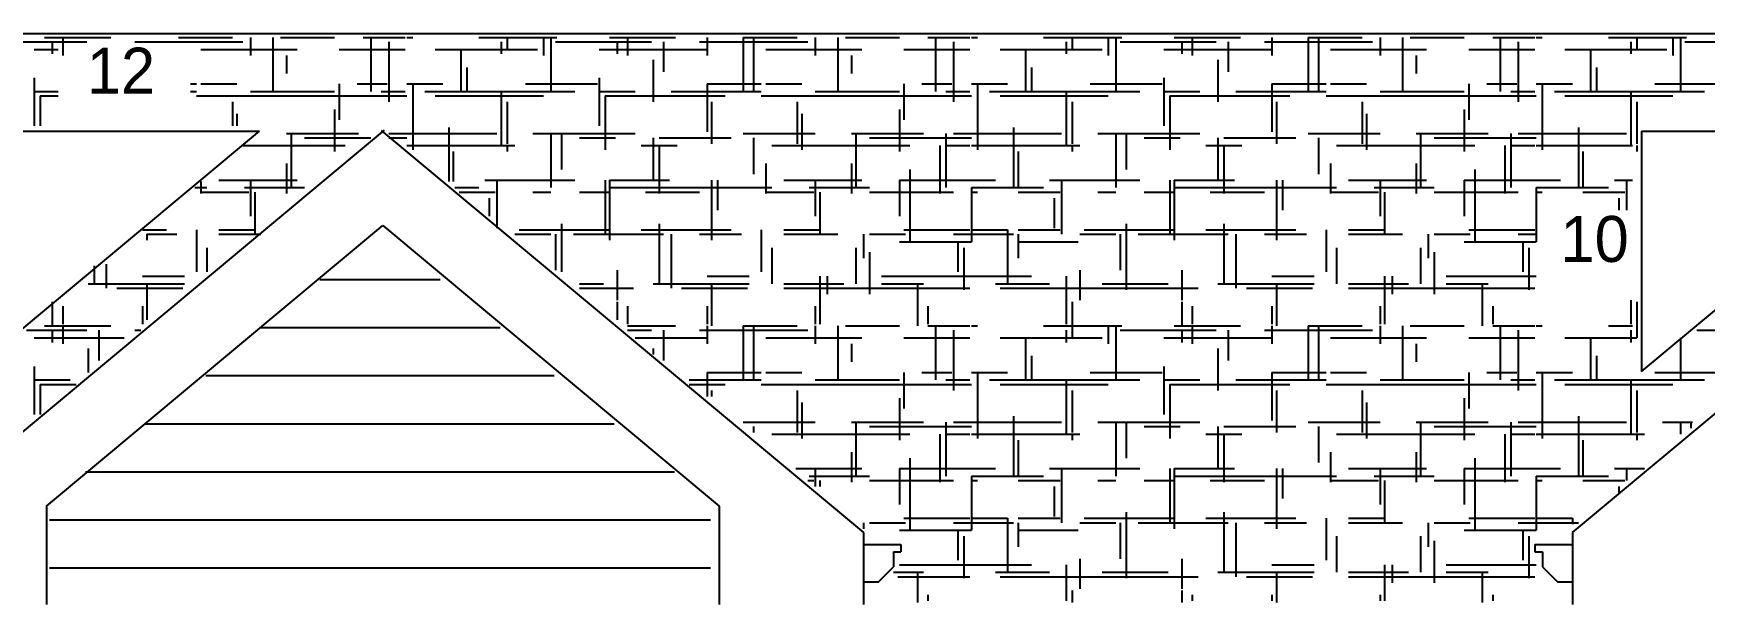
# Model space of a CAD drawing. Extents: x -68 to 403, y -1 to 301.
# Drawn here: x 140.3 to 279.4, y 247.4 to 294.6 of the extents above; entities that cross this region are included whole.
import ezdxf

# ---------------------------------------------------------------- set-up
doc = ezdxf.new("R2010")
doc.units = 0
for name, color, linetype in [('LAYER_12', 12, 'CONTINUOUS'), ('LAYER_15', 15, 'CONTINUOUS'), ('LAYER_2', 2, 'CONTINUOUS'), ('LAYER_4', 4, 'CONTINUOUS')]:
    doc.layers.add(name, color=color, linetype=linetype)

msp = doc.modelspace()

# ---------------------------------------------------------------- linework, layer by layer
at = {"layer": 'LAYER_15'}
for p, q in [((136.74, 293.93), (144.74, 293.93)), ((141.24, 294.3), (146.74, 294.3)), ((141.87, 293.93), (141.87, 292.93)), ((142.74, 294.3), (142.74, 292.8)), ((148.74, 293.93), (157.74, 293.93)), ((152.37, 294.3), (156.87, 294.3)), ((158.37, 294.3), (158.37, 292.8)), ((160.24, 294.3), (160.24, 289.8)), ((160.87, 294.3), (165.37, 294.3)), ((167.74, 294.3), (171.24, 294.3)), ((168.37, 294.3), (168.37, 289.8)), ((169.87, 293.93), (169.87, 288.93)), ((171.37, 294.3), (171.87, 294.3)), ((177.37, 294.3), (183.87, 294.3)), ((179.24, 293.93), (179.24, 292.93)), ((179.74, 294.3), (179.74, 293.3)), ((182.74, 294.3), (182.74, 292.8)), ((183.37, 294.3), (183.37, 289.8)), ((183.74, 293.93), (191.74, 293.93)), ((188.24, 294.3), (193.74, 294.3)), ((188.87, 293.93), (188.87, 292.93)), ((189.74, 294.3), (189.74, 292.8)), ((192.74, 293.93), (192.74, 291.43)), ((195.74, 293.93), (204.74, 293.93)), ((196.37, 294.3), (196.37, 292.8)), ((199.37, 294.3), (203.87, 294.3)), ((199.37, 294.3), (199.37, 289.8)), ((200.24, 294.3), (200.24, 289.8)), ((205.37, 294.3), (205.37, 292.8)), ((207.24, 294.3), (207.24, 289.8)), ((207.87, 294.3), (212.37, 294.3)), ((214.74, 294.3), (218.24, 294.3)), ((215.37, 294.3), (215.37, 289.8)), ((216.87, 293.93), (216.87, 288.93)), ((218.37, 294.3), (218.87, 294.3)), ((224.37, 294.3), (230.87, 294.3)), ((226.24, 293.93), (226.24, 292.93)), ((226.74, 294.3), (226.74, 293.3)), ((229.74, 294.3), (229.74, 292.8)), ((230.37, 294.3), (230.37, 289.8)), ((230.74, 293.93), (238.74, 293.93)), ((235.24, 294.3), (240.74, 294.3)), ((235.87, 293.93), (235.87, 292.93)), ((236.74, 294.3), (236.74, 292.8)), ((239.74, 293.93), (239.74, 291.43)), ((242.74, 293.93), (251.74, 293.93)), ((243.37, 294.3), (243.37, 292.8)), ((246.37, 294.3), (250.87, 294.3)), ((246.37, 294.3), (246.37, 289.8)), ((247.24, 294.3), (247.24, 289.8)), ((252.37, 294.3), (252.37, 292.8)), ((254.24, 294.3), (254.24, 289.8)), ((254.87, 294.3), (259.37, 294.3)), ((261.74, 294.3), (265.24, 294.3)), ((262.37, 294.3), (262.37, 289.8)), ((263.87, 293.93), (263.87, 288.93)), ((265.37, 294.3), (265.87, 294.3)), ((271.37, 294.3), (277.87, 294.3)), ((273.24, 293.93), (273.24, 292.93)), ((273.74, 294.3), (273.74, 293.3)), ((276.74, 294.3), (276.74, 292.8)), ((277.37, 294.3), (277.37, 289.8)), ((277.74, 293.93), (285.74, 293.93)), ((140.37, 293.3), (142.37, 293.3)), ((154.24, 293.3), (162.24, 293.3)), ((161.37, 292.8), (161.37, 291.3)), ((165.74, 293.3), (171.24, 293.3)), ((173.74, 293.3), (182.24, 293.3)), ((175.87, 293.3), (175.87, 289.8)), ((187.37, 293.3), (196.37, 293.3)), ((191.87, 292.43), (191.87, 288.93)), ((201.24, 293.3), (209.24, 293.3)), ((208.37, 292.8), (208.37, 291.3)), ((212.74, 293.3), (218.24, 293.3)), ((220.74, 293.3), (229.24, 293.3)), ((222.87, 293.3), (222.87, 289.8)), ((234.37, 293.3), (243.37, 293.3)), ((238.87, 292.43), (238.87, 288.93)), ((248.24, 293.3), (256.24, 293.3)), ((255.37, 292.8), (255.37, 291.3)), ((259.74, 293.3), (265.24, 293.3)), ((267.74, 293.3), (276.24, 293.3)), ((269.87, 293.3), (269.87, 289.8)), ((140.37, 290.93), (140.37, 286.93)), ((176.37, 291.8), (176.37, 289.8)), ((187.37, 290.93), (187.37, 286.93)), ((223.37, 291.8), (223.37, 289.8)), ((234.37, 290.93), (234.37, 286.93)), ((270.37, 291.8), (270.37, 289.8)), ((140.37, 289.8), (142.37, 289.8)), ((140.87, 289.43), (142.37, 289.43)), ((140.87, 289.43), (140.87, 286.93)), ((153.37, 290.43), (153.87, 290.43)), ((153.37, 289.8), (153.87, 289.8)), ((153.87, 289.43), (171.37, 289.43)), ((154.24, 290.43), (157.24, 290.43)), ((158.37, 289.8), (165.37, 289.8)), ((165.74, 290.43), (165.74, 287.43)), ((167.24, 290.43), (169.74, 290.43)), ((169.24, 289.8), (171.24, 289.8)), ((171.37, 290.43), (174.37, 290.43)), ((171.87, 290.43), (171.87, 284.93)), ((172.87, 289.8), (185.37, 289.8)), ((173.74, 289.43), (182.74, 289.43)), ((179.24, 289.8), (179.24, 285.3)), ((181.24, 290.43), (187.24, 290.43)), ((187.37, 289.8), (190.37, 289.8)), ((187.87, 289.43), (197.87, 289.43)), ((187.87, 289.43), (187.87, 284.93)), ((193.37, 289.8), (200.87, 289.8)), ((196.37, 290.43), (200.87, 290.43)), ((196.37, 290.43), (196.37, 286.43)), ((200.87, 289.43), (218.37, 289.43)), ((201.24, 290.43), (204.24, 290.43)), ((205.37, 289.8), (212.37, 289.8)), ((212.74, 290.43), (212.74, 287.43)), ((214.24, 290.43), (216.74, 290.43)), ((216.24, 289.8), (218.24, 289.8)), ((218.37, 290.43), (221.37, 290.43)), ((218.87, 290.43), (218.87, 284.93)), ((219.87, 289.8), (232.37, 289.8)), ((220.74, 289.43), (229.74, 289.43)), ((226.24, 289.8), (226.24, 285.3)), ((228.24, 290.43), (234.24, 290.43)), ((234.37, 289.8), (237.37, 289.8)), ((234.87, 289.43), (244.87, 289.43)), ((234.87, 289.43), (234.87, 284.93)), ((240.37, 289.8), (247.87, 289.8)), ((243.37, 290.43), (247.87, 290.43)), ((243.37, 290.43), (243.37, 286.43)), ((247.87, 289.43), (265.37, 289.43)), ((248.24, 290.43), (251.24, 290.43)), ((252.37, 289.8), (259.37, 289.8)), ((259.74, 290.43), (259.74, 287.43)), ((261.24, 290.43), (263.74, 290.43)), ((263.24, 289.8), (265.24, 289.8)), ((265.37, 290.43), (268.37, 290.43)), ((265.87, 290.43), (265.87, 284.93)), ((266.87, 289.8), (279.37, 289.8)), ((267.74, 289.43), (276.74, 289.43)), ((273.24, 289.8), (273.24, 285.3)), ((275.24, 290.43), (281.24, 290.43)), ((156.87, 288.93), (156.87, 286.93)), ((157.24, 287.93), (157.24, 286.93)), ((165.37, 288.3), (165.37, 284.8)), ((179.74, 288.93), (179.74, 285.43)), ((196.74, 288.93), (196.74, 285.43)), ((203.87, 288.93), (203.87, 285.43)), ((204.24, 287.93), (204.24, 284.93)), ((212.37, 288.3), (212.37, 284.8)), ((226.74, 288.93), (226.74, 285.43)), ((243.74, 288.93), (243.74, 285.43)), ((250.87, 288.93), (250.87, 285.43)), ((251.24, 287.93), (251.24, 284.93)), ((259.37, 288.3), (259.37, 284.8)), ((273.74, 288.93), (273.74, 285.43)), ((174.87, 286.8), (174.87, 282.3)), ((221.87, 286.8), (221.87, 281.8)), ((268.87, 286.8), (268.87, 281.8)), ((157.74, 285.3), (166.24, 285.3)), ((161.37, 286.3), (167.37, 286.3)), ((161.74, 286.3), (161.74, 281.8)), ((162.87, 285.93), (168.37, 285.93)), ((169.87, 286.3), (171.37, 286.3)), ((169.87, 285.93), (171.37, 285.93)), ((171.37, 286.3), (178.87, 286.3)), ((171.37, 285.3), (180.37, 285.3)), ((179.74, 285.3), (179.74, 284.8)), ((181.87, 286.3), (190.37, 286.3)), ((183.37, 286.3), (183.37, 281.8)), ((184.24, 286.3), (184.24, 283.3)), ((185.74, 285.93), (188.74, 285.93)), ((190.87, 285.3), (193.87, 285.3)), ((191.87, 285.93), (191.87, 282.43)), ((192.37, 285.93), (198.37, 285.93)), ((192.37, 285.3), (192.37, 281.3)), ((199.37, 286.3), (205.37, 286.3)), ((200.24, 285.93), (200.24, 282.93)), ((201.74, 285.3), (213.24, 285.3)), ((208.37, 286.3), (214.37, 286.3)), ((208.74, 286.3), (208.74, 281.8)), ((209.87, 285.93), (218.37, 285.93)), ((215.74, 285.3), (215.74, 281.3)), ((216.24, 286.3), (216.24, 281.8)), ((216.24, 285.3), (218.24, 285.3)), ((216.87, 286.3), (218.37, 286.3)), ((218.37, 286.3), (225.87, 286.3)), ((218.37, 285.3), (227.37, 285.3)), ((226.74, 285.3), (226.74, 284.8)), ((228.87, 286.3), (237.37, 286.3)), ((230.37, 286.3), (230.37, 281.8)), ((231.24, 286.3), (231.24, 283.3)), ((232.74, 285.93), (235.74, 285.93)), ((237.87, 285.3), (240.87, 285.3)), ((238.87, 285.93), (238.87, 282.43)), ((239.37, 285.93), (245.37, 285.93)), ((239.37, 285.3), (239.37, 281.3)), ((246.37, 286.3), (252.37, 286.3)), ((247.24, 285.93), (247.24, 282.93)), ((248.74, 285.3), (260.24, 285.3)), ((255.37, 286.3), (261.37, 286.3)), ((255.74, 286.3), (255.74, 281.8)), ((256.87, 285.93), (265.37, 285.93)), ((262.74, 285.3), (262.74, 281.3)), ((263.24, 286.3), (263.24, 281.8)), ((263.24, 285.3), (265.24, 285.3)), ((263.87, 286.3), (265.37, 286.3)), ((265.37, 286.3), (272.87, 286.3)), ((265.37, 285.3), (273.37, 285.3)), ((273.74, 285.3), (273.74, 284.8)), ((161.37, 283.8), (161.37, 281.3)), ((175.24, 284.8), (175.24, 282.3)), ((201.24, 283.8), (201.24, 281.3)), ((208.37, 283.8), (208.37, 281.3)), ((222.24, 284.8), (222.24, 281.8)), ((248.24, 283.8), (248.24, 281.3)), ((255.37, 283.8), (255.37, 281.3)), ((269.24, 284.8), (269.24, 281.8)), ((154.24, 282.3), (154.24, 281.3)), ((155.74, 282.43), (162.24, 282.43)), ((158.37, 282.43), (158.37, 279.43)), ((177.87, 282.43), (185.37, 282.43)), ((178.87, 282.43), (178.87, 278.43)), ((187.87, 282.43), (187.87, 277.93)), ((188.24, 282.43), (193.24, 282.43)), ((188.24, 282.43), (188.24, 277.43)), ((196.74, 282.43), (196.74, 277.43)), ((197.24, 282.43), (197.24, 279.93)), ((202.74, 282.43), (209.24, 282.43)), ((205.37, 282.43), (205.37, 279.43)), ((212.37, 282.43), (218.37, 282.43)), ((212.37, 282.43), (212.37, 279.43)), ((213.24, 283.3), (213.24, 277.3)), ((218.37, 282.43), (220.37, 282.43)), ((224.87, 282.43), (232.37, 282.43)), ((225.87, 282.43), (225.87, 277.93)), ((234.87, 282.43), (234.87, 277.93)), ((235.24, 282.43), (240.24, 282.43)), ((235.24, 282.43), (235.24, 277.43)), ((243.74, 282.43), (243.74, 277.43)), ((244.24, 282.43), (244.24, 279.93)), ((249.74, 282.43), (256.24, 282.43)), ((252.37, 282.43), (252.37, 279.43)), ((259.37, 282.43), (265.37, 282.43)), ((259.37, 282.43), (259.37, 279.43)), ((260.24, 283.3), (260.24, 277.3)), ((265.37, 282.43), (267.37, 282.43)), ((271.87, 282.43), (273.37, 282.43)), ((272.87, 282.43), (272.87, 279.93)), ((153.74, 281.8), (154.74, 281.8)), ((154.24, 281.43), (158.24, 281.43)), ((157.87, 281.8), (162.87, 281.8)), ((158.74, 281.43), (158.74, 277.93)), ((175.37, 281.8), (177.37, 281.8)), ((175.74, 281.43), (178.74, 281.43)), ((178.24, 280.93), (178.24, 279.43)), ((181.87, 281.43), (183.37, 281.43)), ((185.74, 281.43), (188.24, 281.43)), ((188.24, 281.8), (201.74, 281.8)), ((191.24, 281.43), (195.74, 281.43)), ((201.24, 281.43), (205.24, 281.43)), ((204.87, 281.8), (209.87, 281.8)), ((205.74, 281.43), (205.74, 277.93)), ((209.87, 281.43), (216.87, 281.43)), ((218.37, 281.8), (224.37, 281.8)), ((218.37, 281.8), (218.37, 277.3)), ((218.37, 281.43), (218.87, 281.43)), ((222.24, 281.43), (225.74, 281.43)), ((225.24, 280.93), (225.24, 278.43)), ((228.87, 281.43), (230.37, 281.43)), ((232.74, 281.43), (235.24, 281.43)), ((235.24, 281.8), (248.74, 281.8)), ((238.24, 281.43), (242.74, 281.43)), ((248.24, 281.43), (252.24, 281.43)), ((251.87, 281.8), (256.87, 281.8)), ((252.74, 281.43), (252.74, 277.93)), ((256.87, 281.43), (263.87, 281.43)), ((265.37, 281.8), (271.37, 281.8)), ((265.37, 281.8), (265.37, 277.3)), ((265.37, 281.43), (265.87, 281.43)), ((269.24, 281.43), (272.74, 281.43)), ((272.24, 280.93), (272.24, 279.93)), ((149.37, 278.3), (151.37, 278.3)), ((153.87, 278.3), (153.87, 274.8)), ((155.74, 278.3), (158.74, 278.3)), ((180.74, 278.3), (188.24, 278.3)), ((184.24, 278.8), (184.24, 274.8)), ((190.87, 278.3), (198.37, 278.3)), ((192.37, 278.8), (192.37, 273.8)), ((200.87, 278.3), (200.87, 274.8)), ((202.74, 278.3), (205.74, 278.3)), ((212.74, 278.3), (218.24, 278.3)), ((218.37, 278.3), (221.37, 278.3)), ((221.37, 278.3), (221.37, 273.8)), ((222.24, 278.3), (225.74, 278.3)), ((227.74, 278.3), (235.24, 278.3)), ((231.24, 278.8), (231.24, 273.3)), ((237.87, 278.3), (245.37, 278.3)), ((239.37, 278.8), (239.37, 273.8)), ((247.87, 278.3), (247.87, 274.8)), ((249.74, 278.3), (252.74, 278.3)), ((259.74, 278.3), (265.24, 278.3)), ((149.74, 277.93), (152.24, 277.93)), ((149.74, 277.93), (149.74, 277.43)), ((154.74, 276.8), (154.74, 274.8)), ((155.74, 277.93), (159.24, 277.93)), ((180.37, 277.93), (183.37, 277.93)), ((183.74, 277.93), (183.74, 274.93)), ((185.24, 277.93), (192.74, 277.93)), ((193.37, 277.93), (193.37, 273.43)), ((195.74, 277.93), (199.24, 277.93)), ((201.74, 276.8), (201.74, 273.8)), ((202.74, 277.93), (207.24, 277.93)), ((208.74, 276.8), (208.74, 273.8)), ((209.37, 277.93), (209.37, 275.93)), ((209.87, 277.93), (212.87, 277.93)), ((212.37, 277.3), (218.37, 277.3)), ((216.87, 277.93), (218.37, 277.93)), ((217.24, 277.3), (217.24, 274.8)), ((217.74, 276.8), (217.74, 273.3)), ((218.37, 277.93), (221.87, 277.93)), ((222.24, 277.93), (222.24, 275.93)), ((222.24, 277.3), (227.24, 277.3)), ((227.37, 277.93), (230.37, 277.93)), ((230.74, 277.93), (230.74, 274.93)), ((232.24, 277.93), (239.74, 277.93)), ((240.37, 277.93), (240.37, 273.43)), ((242.74, 277.93), (246.24, 277.93)), ((248.74, 276.8), (248.74, 273.8)), ((249.74, 277.93), (254.24, 277.93)), ((255.74, 276.8), (255.74, 273.8)), ((256.37, 277.93), (256.37, 275.93)), ((256.87, 277.93), (259.87, 277.93)), ((259.37, 277.3), (265.37, 277.3)), ((263.87, 277.93), (265.37, 277.93)), ((264.24, 277.3), (264.24, 274.8)), ((264.74, 276.8), (264.74, 273.3)), ((146.37, 275.43), (146.37, 273.43)), ((209.87, 276.43), (209.87, 272.93)), ((256.87, 276.43), (256.87, 272.93)), ((145.37, 275.3), (145.37, 273.8)), ((149.37, 274.43), (152.87, 274.43)), ((164.14, 274.16), (164.64, 274.16)), ((164.64, 274.16), (174.14, 274.16)), ((188.87, 274.93), (188.87, 272.43)), ((196.37, 274.43), (199.87, 274.43)), ((205.74, 274.43), (205.74, 270.43)), ((206.37, 274.43), (206.37, 272.93)), ((210.87, 274.43), (218.37, 274.43)), ((218.37, 274.43), (223.37, 274.43)), ((226.24, 274.43), (226.24, 270.43)), ((227.37, 274.93), (227.37, 272.43)), ((235.87, 274.93), (235.87, 272.43)), ((243.37, 274.43), (246.87, 274.43)), ((252.74, 274.43), (252.74, 270.43)), ((253.37, 274.43), (253.37, 272.93)), ((257.87, 274.43), (265.37, 274.43)), ((144.87, 273.8), (152.87, 273.8)), ((147.24, 273.43), (152.74, 273.43)), ((149.74, 273.8), (149.74, 270.8)), ((185.74, 273.8), (187.74, 273.8)), ((185.74, 273.43), (190.24, 273.43)), ((191.87, 273.8), (199.87, 273.8)), ((194.24, 273.43), (199.74, 273.43)), ((196.74, 273.8), (196.74, 270.3)), ((202.74, 273.8), (207.74, 273.8)), ((202.74, 273.43), (218.24, 273.43)), ((210.87, 273.8), (214.37, 273.8)), ((213.87, 273.8), (213.87, 270.3)), ((220.37, 273.8), (224.87, 273.8)), ((220.74, 273.43), (237.24, 273.43)), ((229.24, 273.8), (234.74, 273.8)), ((238.87, 273.8), (246.87, 273.8)), ((241.24, 273.43), (246.74, 273.43)), ((243.74, 273.8), (243.74, 270.3)), ((249.74, 273.8), (254.74, 273.8)), ((249.74, 273.43), (265.24, 273.43)), ((257.87, 273.8), (261.37, 273.8)), ((260.87, 273.8), (260.87, 270.3)), ((141.87, 272.3), (141.87, 270.3)), ((142.74, 271.93), (142.74, 270.43)), ((149.37, 271.93), (149.37, 270.43)), ((188.87, 272.3), (188.87, 270.8)), ((189.74, 271.93), (189.74, 270.43)), ((196.37, 271.93), (196.37, 270.43)), ((205.37, 271.93), (205.37, 270.43)), ((214.74, 271.93), (214.74, 270.43)), ((226.74, 272.3), (226.74, 270.3)), ((235.87, 272.3), (235.87, 270.3)), ((236.74, 271.93), (236.74, 270.43)), ((243.37, 271.93), (243.37, 270.43)), ((252.37, 271.93), (252.37, 270.43)), ((261.74, 271.93), (261.74, 270.43)), ((273.24, 272.43), (273.24, 270.43)), ((273.74, 272.3), (273.74, 270.3)), ((139.74, 269.93), (144.74, 269.93)), ((141.24, 270.3), (146.74, 270.3)), ((141.87, 269.93), (141.87, 268.93)), ((142.74, 270.3), (142.74, 268.8)), ((145.74, 269.93), (145.74, 267.43)), ((148.74, 269.93), (149.24, 269.93)), ((159.14, 270.16), (164.64, 270.16)), ((164.64, 270.16), (179.14, 270.16)), ((189.74, 270.3), (193.74, 270.3)), ((189.74, 269.93), (191.74, 269.93)), ((192.74, 269.93), (192.74, 267.43)), ((195.74, 269.93), (204.74, 269.93)), ((196.37, 270.3), (196.37, 268.8)), ((199.37, 270.3), (203.87, 270.3)), ((199.37, 270.3), (199.37, 265.8)), ((200.24, 270.3), (200.24, 265.8)), ((205.37, 270.3), (205.37, 268.8)), ((207.24, 270.3), (207.24, 265.8)), ((207.87, 270.3), (212.37, 270.3)), ((214.74, 270.3), (218.24, 270.3)), ((215.37, 270.3), (215.37, 265.8)), ((216.87, 269.93), (216.87, 264.93)), ((218.37, 270.3), (218.87, 270.3)), ((224.37, 270.3), (230.87, 270.3)), ((226.24, 269.93), (226.24, 268.93)), ((226.74, 270.3), (226.74, 269.3)), ((229.74, 270.3), (229.74, 268.8)), ((230.37, 270.3), (230.37, 265.8)), ((230.74, 269.93), (238.74, 269.93)), ((235.24, 270.3), (240.74, 270.3)), ((235.87, 269.93), (235.87, 268.93)), ((236.74, 270.3), (236.74, 268.8)), ((239.74, 269.93), (239.74, 267.43)), ((242.74, 269.93), (251.74, 269.93)), ((243.37, 270.3), (243.37, 268.8)), ((246.37, 270.3), (250.87, 270.3)), ((246.37, 270.3), (246.37, 265.8)), ((247.24, 270.3), (247.24, 265.8)), ((252.37, 270.3), (252.37, 268.8)), ((254.24, 270.3), (254.24, 265.8)), ((254.87, 270.3), (259.37, 270.3)), ((261.74, 270.3), (265.24, 270.3)), ((262.37, 270.3), (262.37, 265.8)), ((263.87, 269.93), (263.87, 264.93)), ((265.37, 270.3), (265.87, 270.3)), ((271.37, 270.3), (273.37, 270.3)), ((273.24, 269.93), (273.24, 268.93)), ((273.74, 270.3), (273.74, 269.3)), ((278.74, 269.93), (285.74, 269.93)), ((140.37, 269.3), (147.87, 269.3)), ((144.87, 268.43), (144.87, 266.43)), ((190.37, 269.3), (196.37, 269.3)), ((191.87, 268.43), (191.87, 267.93)), ((201.24, 269.3), (209.24, 269.3)), ((208.37, 268.8), (208.37, 267.3)), ((212.74, 269.3), (218.24, 269.3)), ((220.74, 269.3), (229.24, 269.3)), ((222.87, 269.3), (222.87, 265.8)), ((234.37, 269.3), (243.37, 269.3)), ((238.87, 268.43), (238.87, 264.93)), ((248.24, 269.3), (256.24, 269.3)), ((255.37, 268.8), (255.37, 267.3)), ((259.74, 269.3), (265.24, 269.3)), ((267.74, 269.3), (273.74, 269.3)), ((269.87, 269.3), (269.87, 265.8)), ((277.37, 269.3), (277.37, 265.8)), ((223.37, 267.8), (223.37, 265.8)), ((270.37, 267.8), (270.37, 265.8)), ((140.37, 266.93), (140.37, 262.93)), ((140.37, 265.8), (143.37, 265.8)), ((154.64, 266.16), (164.64, 266.16)), ((164.64, 266.16), (183.64, 266.16)), ((194.87, 265.8), (200.87, 265.8)), ((196.37, 266.43), (200.87, 266.43)), ((196.37, 266.43), (196.37, 264.43)), ((201.24, 266.43), (204.24, 266.43)), ((205.37, 265.8), (212.37, 265.8)), ((212.74, 266.43), (212.74, 263.43)), ((214.24, 266.43), (216.74, 266.43)), ((216.24, 265.8), (218.24, 265.8)), ((218.37, 266.43), (221.37, 266.43)), ((218.87, 266.43), (218.87, 260.93)), ((219.87, 265.8), (232.37, 265.8)), ((226.24, 265.8), (226.24, 261.3)), ((228.24, 266.43), (234.24, 266.43)), ((234.37, 266.93), (234.37, 262.93)), ((234.37, 265.8), (237.37, 265.8)), ((240.37, 265.8), (247.87, 265.8)), ((243.37, 266.43), (247.87, 266.43)), ((243.37, 266.43), (243.37, 262.43)), ((248.24, 266.43), (251.24, 266.43)), ((252.37, 265.8), (259.37, 265.8)), ((259.74, 266.43), (259.74, 263.43)), ((261.24, 266.43), (263.74, 266.43)), ((263.24, 265.8), (265.24, 265.8)), ((265.37, 266.43), (268.37, 266.43)), ((265.87, 266.43), (265.87, 260.93)), ((266.87, 265.8), (279.37, 265.8)), ((273.24, 265.8), (273.24, 261.3)), ((275.24, 266.43), (281.24, 266.43)), ((140.87, 265.43), (143.87, 265.43)), ((140.87, 265.43), (140.87, 262.93)), ((194.87, 265.43), (197.87, 265.43)), ((196.74, 264.93), (196.74, 264.43)), ((200.87, 265.43), (218.37, 265.43)), ((203.87, 264.93), (203.87, 261.43)), ((212.37, 264.3), (212.37, 260.8)), ((220.74, 265.43), (229.74, 265.43)), ((226.74, 264.93), (226.74, 261.43)), ((234.87, 265.43), (244.87, 265.43)), ((234.87, 265.43), (234.87, 260.93)), ((243.74, 264.93), (243.74, 261.43)), ((247.87, 265.43), (265.37, 265.43)), ((250.87, 264.93), (250.87, 261.43)), ((259.37, 264.3), (259.37, 260.8)), ((267.74, 265.43), (276.74, 265.43)), ((273.74, 264.93), (273.74, 261.43)), ((204.24, 263.93), (204.24, 260.93)), ((251.24, 263.93), (251.24, 260.93)), ((149.64, 262.16), (164.64, 262.16)), ((164.64, 262.16), (188.64, 262.16)), ((199.37, 262.3), (205.37, 262.3)), ((200.24, 261.93), (200.24, 261.43)), ((208.37, 262.3), (214.37, 262.3)), ((208.74, 262.3), (208.74, 257.8)), ((209.87, 261.93), (218.37, 261.93)), ((216.24, 262.3), (216.24, 257.8)), ((216.87, 262.3), (218.37, 262.3)), ((218.37, 262.3), (225.87, 262.3)), ((221.87, 262.8), (221.87, 257.8)), ((228.87, 262.3), (237.37, 262.3)), ((230.37, 262.3), (230.37, 257.8)), ((231.24, 262.3), (231.24, 259.3)), ((232.74, 261.93), (235.74, 261.93)), ((238.87, 261.93), (238.87, 258.43)), ((239.37, 261.93), (245.37, 261.93)), ((246.37, 262.3), (252.37, 262.3)), ((247.24, 261.93), (247.24, 258.93)), ((255.37, 262.3), (261.37, 262.3)), ((255.74, 262.3), (255.74, 257.8)), ((256.87, 261.93), (265.37, 261.93)), ((263.24, 262.3), (263.24, 257.8)), ((263.87, 262.3), (265.37, 262.3)), ((265.37, 262.3), (272.87, 262.3)), ((268.87, 262.8), (268.87, 257.8)), ((275.87, 262.3), (278.37, 262.3)), ((277.37, 262.3), (277.37, 261.3)), ((278.24, 262.3), (278.24, 261.8)), ((201.74, 261.3), (213.24, 261.3)), ((215.74, 261.3), (215.74, 257.3)), ((216.24, 261.3), (218.24, 261.3)), ((218.37, 261.3), (227.37, 261.3)), ((222.24, 260.8), (222.24, 257.8)), ((226.74, 261.3), (226.74, 260.8)), ((237.87, 261.3), (240.87, 261.3)), ((239.37, 261.3), (239.37, 257.3)), ((248.74, 261.3), (260.24, 261.3)), ((262.74, 261.3), (262.74, 257.3)), ((263.24, 261.3), (265.24, 261.3)), ((265.37, 261.3), (274.37, 261.3)), ((269.24, 260.8), (269.24, 257.8)), ((273.74, 261.3), (273.74, 260.8)), ((208.37, 259.8), (208.37, 257.3)), ((213.24, 259.3), (213.24, 253.3)), ((248.24, 259.8), (248.24, 257.3)), ((255.37, 259.8), (255.37, 257.3)), ((260.24, 259.3), (260.24, 253.3)), ((144.64, 258.16), (164.64, 258.16)), ((164.64, 258.16), (188.64, 258.16)), ((188.64, 258.16), (193.64, 258.16)), ((203.74, 258.43), (209.24, 258.43)), ((204.74, 257.43), (205.24, 257.43)), ((204.87, 257.8), (209.87, 257.8)), ((205.37, 258.43), (205.37, 256.93)), ((205.74, 257.43), (205.74, 256.93)), ((209.87, 257.43), (216.87, 257.43)), ((212.37, 258.43), (218.37, 258.43)), ((212.37, 258.43), (212.37, 255.43)), ((218.37, 258.43), (220.37, 258.43)), ((218.37, 257.8), (224.37, 257.8)), ((218.37, 257.8), (218.37, 253.3)), ((218.37, 257.43), (218.87, 257.43)), ((222.24, 257.43), (225.74, 257.43)), ((224.87, 258.43), (232.37, 258.43)), ((225.87, 258.43), (225.87, 253.93)), ((228.87, 257.43), (230.37, 257.43)), ((232.74, 257.43), (235.24, 257.43)), ((234.87, 258.43), (234.87, 253.93)), ((235.24, 258.43), (240.24, 258.43)), ((235.24, 258.43), (235.24, 253.43)), ((235.24, 257.8), (248.74, 257.8)), ((238.24, 257.43), (242.74, 257.43)), ((243.74, 258.43), (243.74, 253.43)), ((244.24, 258.43), (244.24, 255.93)), ((248.24, 257.43), (252.24, 257.43)), ((249.74, 258.43), (256.24, 258.43)), ((251.87, 257.8), (256.87, 257.8)), ((252.37, 258.43), (252.37, 255.43)), ((252.74, 257.43), (252.74, 253.93)), ((256.87, 257.43), (263.87, 257.43)), ((259.37, 258.43), (265.37, 258.43)), ((259.37, 258.43), (259.37, 255.43)), ((265.37, 258.43), (267.37, 258.43)), ((265.37, 257.8), (271.37, 257.8)), ((265.37, 257.8), (265.37, 253.3)), ((265.37, 257.43), (265.87, 257.43)), ((269.24, 257.43), (272.74, 257.43)), ((271.87, 258.43), (274.37, 258.43)), ((272.87, 258.43), (272.87, 257.43)), ((225.24, 256.93), (225.24, 254.43)), ((272.24, 256.93), (272.24, 256.43)), ((231.24, 254.8), (231.24, 249.3)), ((239.37, 254.8), (239.37, 249.8)), ((141.64, 254.16), (164.64, 254.16)), ((141.64, 254.16), (164.64, 254.16)), ((164.64, 254.16), (188.64, 254.16)), ((164.64, 254.16), (188.64, 254.16)), ((188.64, 254.16), (196.64, 254.16)), ((188.64, 254.16), (196.64, 254.16)), ((209.37, 253.93), (209.37, 253.43)), ((209.87, 253.93), (212.87, 253.93)), ((212.37, 253.3), (218.37, 253.3)), ((212.74, 254.3), (218.24, 254.3)), ((216.87, 253.93), (218.37, 253.93)), ((217.24, 253.3), (217.24, 250.8)), ((218.37, 254.3), (221.37, 254.3)), ((218.37, 253.93), (221.87, 253.93)), ((221.37, 254.3), (221.37, 249.8)), ((222.24, 254.3), (225.74, 254.3)), ((222.24, 253.93), (222.24, 251.93)), ((222.24, 253.3), (227.24, 253.3)), ((227.37, 253.93), (230.37, 253.93)), ((227.74, 254.3), (235.24, 254.3)), ((230.74, 253.93), (230.74, 250.93)), ((232.24, 253.93), (239.74, 253.93)), ((237.87, 254.3), (245.37, 254.3)), ((240.37, 253.93), (240.37, 249.43)), ((242.74, 253.93), (246.24, 253.93)), ((247.87, 254.3), (247.87, 250.8)), ((249.74, 254.3), (252.74, 254.3)), ((249.74, 253.93), (254.24, 253.93)), ((256.37, 253.93), (256.37, 251.93)), ((256.87, 253.93), (259.87, 253.93)), ((259.37, 253.3), (265.37, 253.3)), ((259.74, 254.3), (265.24, 254.3)), ((263.87, 253.93), (265.37, 253.93)), ((264.24, 253.3), (264.24, 250.8)), ((265.37, 254.3), (268.37, 254.3)), ((265.37, 253.93), (268.87, 253.93)), ((268.37, 254.3), (268.37, 253.8)), ((217.74, 252.8), (217.74, 249.3)), ((248.74, 252.8), (248.74, 249.8)), ((255.74, 252.8), (255.74, 249.8)), ((256.87, 252.43), (256.87, 248.93)), ((264.74, 252.8), (264.74, 249.3)), ((212.37, 250.43), (218.37, 250.43)), ((218.37, 250.43), (223.37, 250.43)), ((226.24, 250.43), (226.24, 247.43)), ((227.37, 250.93), (227.37, 248.43)), ((235.87, 250.93), (235.87, 248.43)), ((243.37, 250.43), (246.87, 250.43)), ((252.74, 250.43), (252.74, 247.43)), ((253.37, 250.43), (253.37, 248.93)), ((257.87, 250.43), (265.37, 250.43)), ((141.64, 250.16), (164.64, 250.16)), ((164.64, 250.16), (188.64, 250.16)), ((188.64, 250.16), (196.64, 250.16)), ((211.87, 249.8), (214.37, 249.8)), ((212.24, 249.43), (218.24, 249.43)), ((213.87, 249.8), (213.87, 247.3)), ((220.37, 249.8), (224.87, 249.8)), ((220.74, 249.43), (237.24, 249.43)), ((229.24, 249.8), (234.74, 249.8)), ((238.87, 249.8), (246.87, 249.8)), ((241.24, 249.43), (246.74, 249.43)), ((243.74, 249.8), (243.74, 247.3)), ((249.74, 249.8), (254.74, 249.8)), ((249.74, 249.43), (265.24, 249.43)), ((257.87, 249.8), (261.37, 249.8)), ((260.87, 249.8), (260.87, 247.3)), ((214.74, 247.93), (214.74, 247.43)), ((226.74, 248.3), (226.74, 247.3)), ((235.87, 248.3), (235.87, 247.3)), ((236.74, 247.93), (236.74, 247.43)), ((243.37, 247.93), (243.37, 247.43)), ((252.37, 247.93), (252.37, 247.43)), ((261.74, 247.93), (261.74, 247.43))]:
    msp.add_line(p, q, dxfattribs=at)
at = {"layer": 'LAYER_2'}
for p, q in [((-63.75, 294.62), (402.5, 294.62)), ((129.38, 253.12), (169.53, 286.59)), ((135.12, 286.5), (159.12, 286.5)), ((135.12, 266.5), (159.12, 286.5)), ((169.25, 286.56), (209.38, 253.12)), ((268.38, 253.12), (308.53, 286.59)), ((274.12, 286.5), (298.12, 286.5)), ((274.12, 286.5), (274.12, 266.5)), ((274.12, 266.5), (298.12, 286.5)), ((129.38, 253.12), (168.53, 285.75)), ((170.22, 285.75), (209.38, 253.12)), ((268.38, 253.12), (307.53, 285.75)), ((141.38, 255.31), (169.38, 278.65)), ((169.38, 278.65), (197.38, 255.31)), ((141.38, 255.31), (141.38, 247.12)), ((197.38, 255.31), (197.38, 247.12)), ((209.38, 253.12), (209.38, 247.12)), ((268.38, 253.12), (268.38, 247.12)), ((209.38, 252.12), (212.5, 252.12)), ((212.5, 252.12), (212.5, 251.5)), ((265.25, 252.12), (265.25, 251.5)), ((265.25, 252.12), (268.38, 252.12)), ((211.88, 251.5), (211.88, 250.25)), ((211.88, 251.5), (212.5, 251.5)), ((265.25, 251.5), (265.88, 251.5)), ((265.88, 251.5), (265.88, 250.25)), ((209.38, 249), (210.62, 249)), ((210.62, 249), (211.88, 250.25)), ((265.88, 250.25), (267.12, 249)), ((267.12, 249), (268.38, 249))]:
    msp.add_line(p, q, dxfattribs=at)

# ---------------------------------------------------------------- texts
at = {"layer": 'LAYER_12'}
msp.add_text('12', height=3.82, dxfattribs=at).set_placement((144.75, 289.62))
at = {"layer": 'LAYER_4'}
msp.add_text('10', height=3.82, dxfattribs=at).set_placement((267.38, 275.62))

doc.saveas('drawing.dxf')
